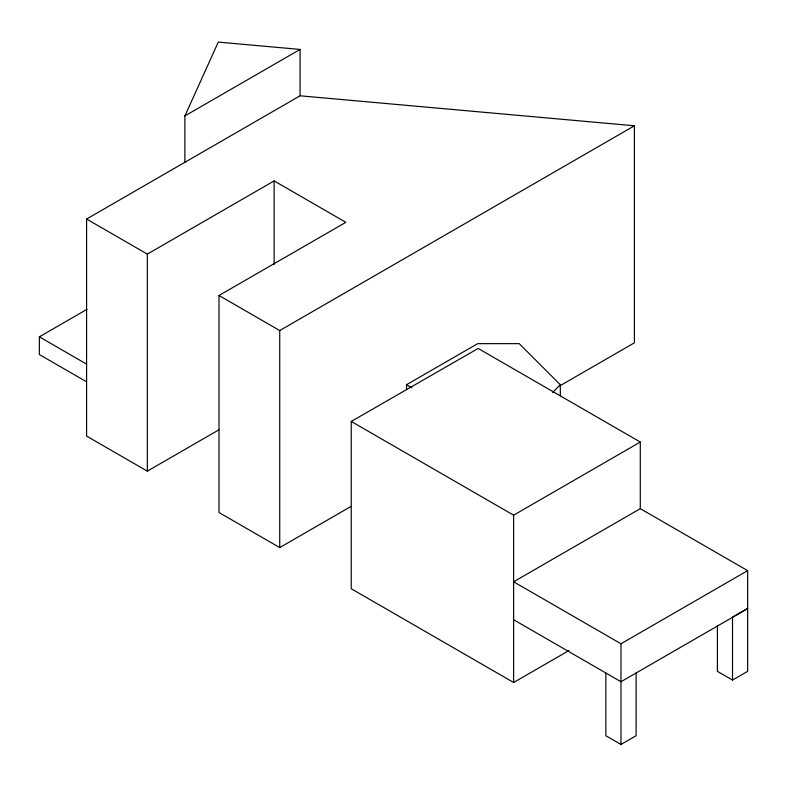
<?xml version="1.0" encoding="UTF-8"?>
<svg xmlns="http://www.w3.org/2000/svg" width="787" height="787" viewBox="0 0 787 787"><rect width="100%" height="100%" fill="white"/><g stroke="black" fill="none" stroke-linecap="round" stroke-linejoin="round"><path stroke-width="1.18" d="M184.876 162.299L184.876 115.935L218.284 42.095L300.073 49.433L300.073 95.798L86.59 219.042L86.59 436.077L147.336 471.147L219.18 429.663M552.622 392.438L560.324 384.735L519.243 343.653L477.679 343.653L406.515 384.735L411.827 387.804M184.876 115.935L300.073 49.433M86.59 219.042L147.336 254.112L274.122 180.912L345.857 222.328L218.993 295.479L218.993 512.514L279.729 547.585L350.953 506.464M86.59 381.813L39.35 354.543L39.35 336.836L86.993 309.33M218.993 295.479L279.729 330.55L634.411 125.782L634.411 342.807L559.872 385.846M568.981 650.534L513.626 682.486L351.238 588.735L351.238 421.429L513.626 515.18L640.293 442.048L640.293 508.658L513.626 581.79L620.982 643.776L747.65 570.644L747.65 671.341L732.52 680.066L717.4 671.341L717.4 625.35M747.65 608.4L732.52 617.136L732.52 680.066M747.65 608.597L620.982 681.729L513.626 619.743M351.238 421.429L478.162 348.444L640.293 442.048M300.073 95.798L634.411 125.782M640.293 508.658L747.65 570.644M39.35 336.836L86.59 364.115M636.112 672.993L636.112 735.737L620.982 744.463L605.852 735.737L605.852 672.993M620.982 643.776L620.982 744.905M560.324 384.735L560.324 395.792M513.626 515.18L513.626 682.486M406.515 384.331L406.515 389.634M279.729 330.55L279.729 547.585M274.122 180.912L274.122 264.294M147.336 254.112L147.336 471.147"/></g></svg>
